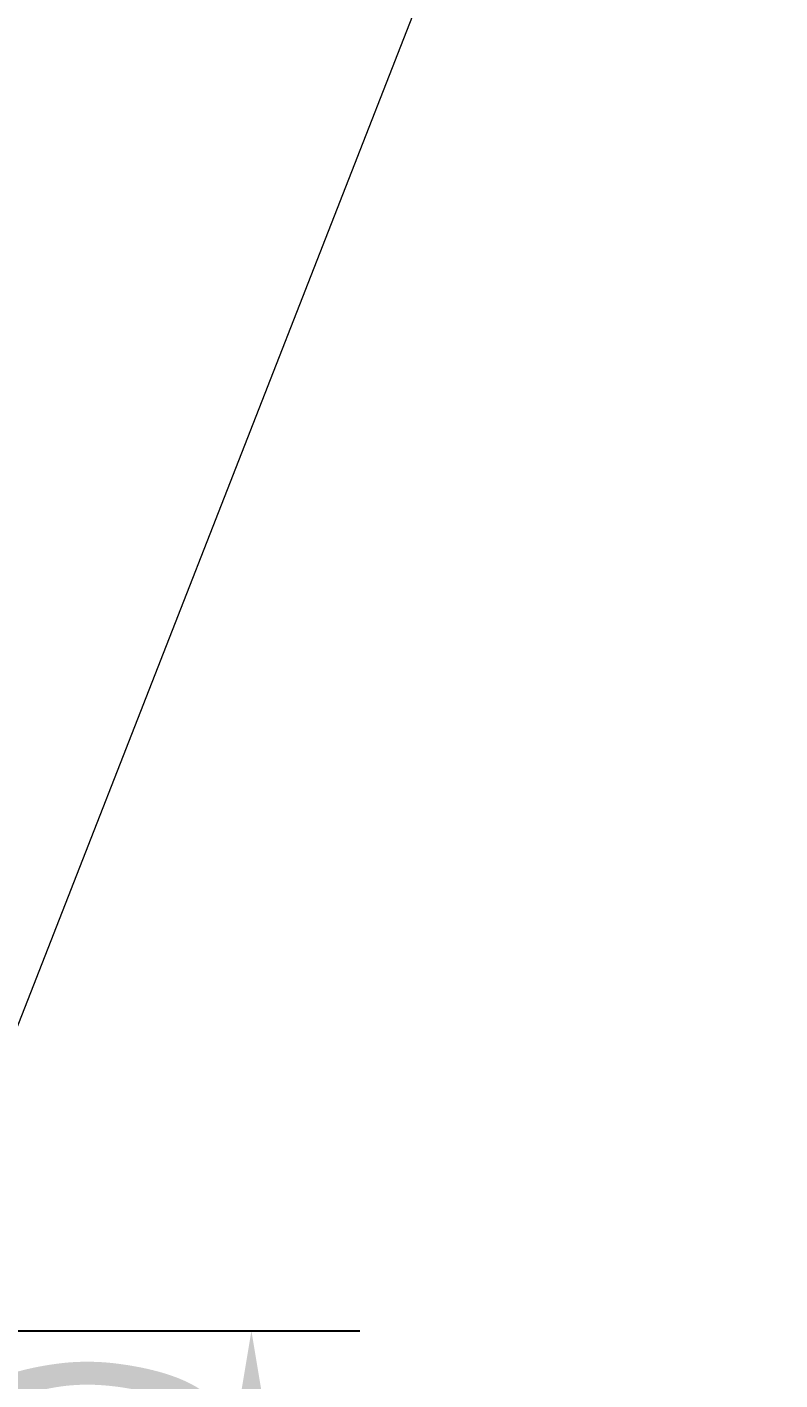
# Model space of a CAD drawing. Header units: millimetres. Extents: x 89051 to 218395, y -330386 to -125649.
# Drawn here: x 93092.6 to 93301.1, y -132731.6 to -132357.2 of the extents above; entities that cross this region are included whole.
import ezdxf

# ---------------------------------------------------------------- set-up
doc = ezdxf.new("R2010")
doc.units = ezdxf.units.MM
doc.header["$LTSCALE"] = 13
doc.layers.add('标注、文本', color=3, linetype='Continuous', lineweight=25)
doc.layers.add('铁心', color=3, linetype='Continuous', lineweight=0)
doc.styles.get("Standard").update_dxf_attribs({"font": 'gbenor.shx', "bigfont": 'gbcbig.shx'})
doc.dimstyles.new('1-15', dxfattribs={"dimscale": 20, "dimtxt": 3.5, "dimasz": 2, "dimexe": 1.5, "dimexo": 0.5, "dimgap": 0.5, "dimtad": 1, "dimtoh": 1, "dimdec": 1, "dimdsep": 46, "dimtxsty": 'Standard', "dimcen": 2.5, "dimclrd": 3, "dimclre": 3, "dimclrt": 3, "dimadec": 0, "dimazin": 2, "dimtfac": 1, "dimtdec": 1, "dimtmove": 0, "dimatfit": 2, "dimfxl": 1, "dimarcsym": 0})

# ---------------------------------------------------------------- blocks, each defined once
blk = doc.blocks.new('*D570')
at = {"layer": 'Defpoints', "color": 0, "transparency": 16777216}
for p in [(92968.43, -132717.98), (93154.76, -132717.98), (92968.43, -132837.98)]:
    blk.add_point(p, dxfattribs=at)
at = {"layer": '标注、文本', "color": 3, "lineweight": -2, "transparency": 16777216}
for p, q in [((92978.43, -132717.98), (93184.76, -132717.98)), ((93154.76, -132797.98), (93154.76, -132757.98)), ((92978.43, -132837.98), (93184.76, -132837.98))]:
    blk.add_line(p, q, dxfattribs=at)
at = {"layer": '标注、文本', "color": 3, "transparency": 16777216}
for points in [[(93148.09, -132757.98), (93161.43, -132757.98), (93154.76, -132717.98)], [(93148.09, -132797.98), (93161.43, -132797.98), (93154.76, -132837.98)]]:
    blk.add_solid(points, dxfattribs=at)
at = {"layer": '标注、文本', "color": 3, "transparency": 16777216, "insert": (93109.76, -132777.98), "char_height": 70, "attachment_point": 5, "rotation": 90}
blk.add_mtext('120', dxfattribs=at)

msp = doc.modelspace()

# ---------------------------------------------------------------- linework, layer by layer
at = {"layer": '铁心'}
msp.add_lwpolyline([(92878.93, -133173.15), (93301.07, -132094.11), (93301.07, -132094.11)], dxfattribs=at)

# ---------------------------------------------------------------- dimensions: what is measured, and where the dimension line sits
at = {"layer": '标注、文本'}
dim = msp.add_linear_dim(base=(93154.76, -132717.98), p1=(92968.43, -132837.98), p2=(92968.43, -132717.98), angle=90, dimstyle='1-15', dxfattribs=at)
dim.commit()
dim.dimension.update_dxf_attribs({"geometry": '*D570', "text_midpoint": (93109.76, -132777.98)})

doc.saveas('drawing.dxf')
